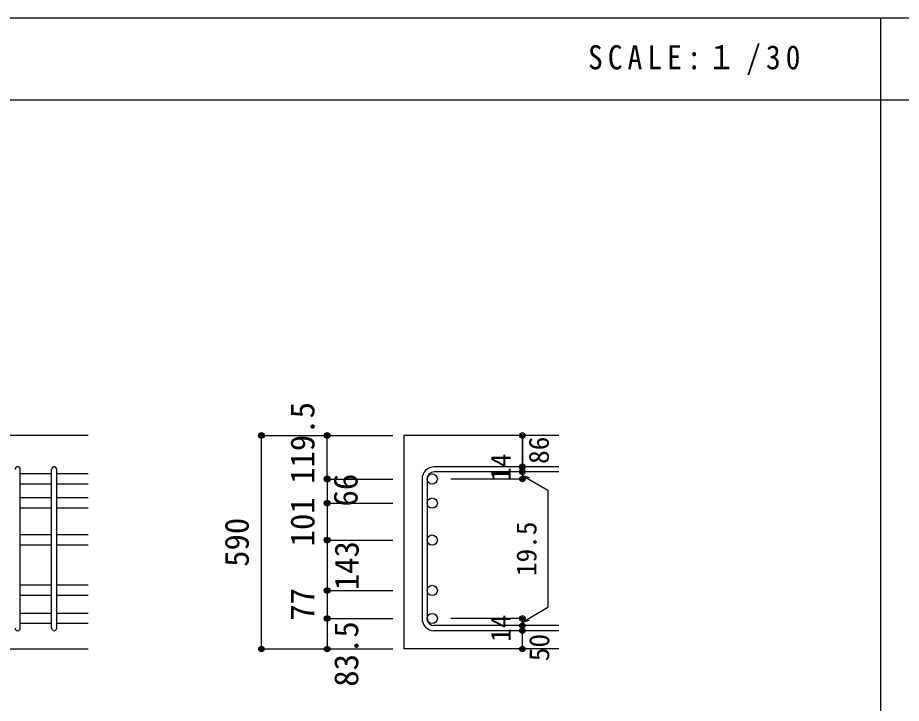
# Model space of a CAD drawing. Units: millimetres at full size, sheet at 1:30; details may follow other scales. Extents: x -5973 to 5954, y -4195 to 4201.
# Drawn here: x -3489 to -1068, y 2322 to 4201 of the extents above; entities that cross this region are included whole.
import ezdxf
from ezdxf.enums import TextEntityAlignment as Align

# ---------------------------------------------------------------- set-up
doc = ezdxf.new("R2010")
doc.units = ezdxf.units.MM
doc.header["$LTSCALE"] = 30
doc.header["$PDMODE"] = 32
doc.header["$PDSIZE"] = 15
for name, color, linetype in [('0-1_躯体線', 2, 'Continuous'), ('0-5_基礎梁筋', 7, 'Continuous'), ('0-6_スタラップ筋', 7, 'Continuous'), ('0-D_寸法', 4, 'Continuous'), ('6-7_文字', 7, 'Continuous'), ('F-0_枠', 6, 'Continuous')]:
    doc.layers.add(name, color=color, linetype=linetype)
doc.styles.add('ＭＳ ゴシック', font='')
doc.styles.get('ＭＳ ゴシック').set_extended_font_data('MS Gothic')

msp = doc.modelspace()

# ---------------------------------------------------------------- linework, layer by layer
at = {"layer": '0-1_躯体線'}
for p, q in [((-3295.8, 3056.03), (-4895.8, 3056.03)), ((-2005.8, 3056.03), (-2430.8, 3056.03)), ((-2430.8, 3056.03), (-2430.8, 2471.03)), ((-3695.8, 2471.03), (-3295.8, 2471.03)), ((-2005.8, 2471.03), (-2430.8, 2471.03))]:
    msp.add_line(p, q, dxfattribs=at)
at = {"layer": '0-5_基礎梁筋'}
for p, q in [((-3395.8, 2950.83), (-3481.8, 2950.83)), ((-3295.8, 2950.83), (-3381.8, 2950.83)), ((-3395.8, 2922.83), (-3481.8, 2922.83)), ((-3295.8, 2922.83), (-3381.8, 2922.83)), ((-3395.8, 2884.83), (-3481.8, 2884.83)), ((-3295.8, 2884.83), (-3381.8, 2884.83)), ((-3395.8, 2856.83), (-3481.8, 2856.83)), ((-3295.8, 2856.83), (-3381.8, 2856.83)), ((-3395.8, 2783.53), (-3481.8, 2783.53)), ((-3295.8, 2783.53), (-3381.8, 2783.53)), ((-3395.8, 2755.53), (-3481.8, 2755.53)), ((-3295.8, 2755.53), (-3381.8, 2755.53)), ((-3395.8, 2645.53), (-3481.8, 2645.53)), ((-3295.8, 2645.53), (-3381.8, 2645.53)), ((-3395.8, 2617.53), (-3481.8, 2617.53)), ((-3295.8, 2617.53), (-3381.8, 2617.53)), ((-3395.8, 2568.53), (-3481.8, 2568.53)), ((-3295.8, 2568.53), (-3381.8, 2568.53)), ((-3395.8, 2540.53), (-3481.8, 2540.53)), ((-3295.8, 2540.53), (-3381.8, 2540.53))]:
    msp.add_line(p, q, dxfattribs=at)
at = {"layer": '0-5_基礎梁筋', "color": 3}
for centre in [(-2352.8, 2936.83), (-2352.8, 2870.83), (-2352.8, 2769.53), (-2352.8, 2631.53), (-2352.8, 2554.53)]:
    msp.add_circle(centre, 14, dxfattribs=at)
at = {"layer": '0-5_基礎梁筋'}
for p in [(-2820.8, 3056.03), (-2820.8, 2471.03)]:
    msp.add_point(p, dxfattribs=at)
at = {"layer": '0-6_スタラップ筋'}
for p, q in [((-3481.8, 2528.03), (-3481.8, 2963.33)), ((-3395.8, 2528.03), (-3395.8, 2963.33)), ((-3381.8, 2528.03), (-3381.8, 2963.33)), ((-2005.8, 2970.33), (-2347.3, 2970.33)), ((-2005.8, 2956.33), (-2347.3, 2956.33)), ((-2380.8, 2936.83), (-2380.8, 2554.53)), ((-2366.8, 2936.83), (-2366.8, 2554.53)), ((-2005.8, 2535.03), (-2347.3, 2535.03)), ((-2005.8, 2521.03), (-2347.3, 2521.03))]:
    msp.add_line(p, q, dxfattribs=at)
for centre, radius, start, end in [((-3488.8, 2963.33), 7, 0, 180), ((-3388.8, 2963.33), 7, 0, 180), ((-2347.3, 2936.83), 33.5, 90, 180), ((-2347.3, 2936.83), 19.5, 90, 180), ((-2347.3, 2554.53), 33.5, 180, 270), ((-2347.3, 2554.53), 19.5, 180, 270), ((-3488.8, 2528.03), 7, 180, 0), ((-3388.8, 2528.03), 7, 180, 0)]:
    msp.add_arc(centre, radius, start, end, dxfattribs=at)
at = {"layer": '0-D_寸法'}
for p, q in [((-2820.8, 3056.03), (-2640.8, 3056.03)), ((-2820.8, 3056.03), (-2640.8, 3056.03)), ((-2820.8, 2471.03), (-2820.8, 3056.03)), ((-2640.8, 3056.03), (-2460.8, 3056.03)), ((-2640.8, 3056.03), (-2460.8, 3056.03)), ((-2640.8, 2936.83), (-2640.8, 3056.03)), ((-2105.8, 2956.33), (-2105.8, 2970.33)), ((-2105.8, 2956.33), (-2105.8, 2936.83)), ((-2640.8, 2936.83), (-2460.8, 2936.83)), ((-2640.8, 2936.83), (-2640.8, 2855.07)), ((-2105.8, 2936.83), (-2301.89, 2936.83)), ((-2105.8, 2946.58), (-2086.48, 2941.41)), ((-2105.8, 2946.58), (-2035.74, 2906.14)), ((-2035.74, 2906.14), (-2035.74, 2585.23)), ((-2640.8, 2870.83), (-2460.8, 2870.83)), ((-2640.8, 2870.83), (-2460.8, 2870.83)), ((-2640.8, 2855.07), (-2640.8, 2769.53)), ((-2640.8, 2769.53), (-2460.8, 2769.53)), ((-2640.8, 2769.53), (-2460.8, 2769.53)), ((-2640.8, 2769.53), (-2640.8, 2554.53)), ((-2640.8, 2631.53), (-2460.8, 2631.53)), ((-2105.8, 2544.78), (-2035.74, 2585.23)), ((-2640.8, 2554.53), (-2460.8, 2554.53)), ((-2640.8, 2554.53), (-2640.8, 2471.03)), ((-2105.8, 2554.53), (-2301.89, 2554.53)), ((-2105.8, 2535.03), (-2105.8, 2554.53)), ((-2105.8, 2544.78), (-2086.48, 2549.96)), ((-2105.8, 2521.03), (-2105.8, 2535.03)), ((-2105.8, 2471.03), (-2105.8, 2521.03)), ((-2820.8, 2471.03), (-2640.8, 2471.03)), ((-2640.8, 2471.03), (-2460.8, 2471.03))]:
    msp.add_line(p, q, dxfattribs=at)
msp.add_lwpolyline([(-2105.8, 3056.03), (-2105.8, 2970.33), (-2105.8, 3056.03)], dxfattribs=at)
for centre, radius in [((-2820.8, 3056.03), 8), ((-2820.8, 3056.03), 7.2), ((-2820.8, 3056.03), 6.4), ((-2820.8, 3056.03), 5.6), ((-2820.8, 3056.03), 4.8), ((-2820.8, 3056.03), 4), ((-2820.8, 3056.03), 3.2), ((-2820.8, 3056.03), 2.4), ((-2820.8, 3056.03), 1.6), ((-2820.8, 3056.03), 0.8), ((-2640.8, 3056.03), 8), ((-2640.8, 3056.03), 7.2), ((-2640.8, 3056.03), 6.4), ((-2640.8, 3056.03), 5.6), ((-2640.8, 3056.03), 4.8), ((-2640.8, 3056.03), 4), ((-2640.8, 3056.03), 3.2), ((-2640.8, 3056.03), 2.4), ((-2640.8, 3056.03), 1.6), ((-2640.8, 3056.03), 0.8), ((-2105.8, 3056.03), 4), ((-2105.8, 3056.03), 3.6), ((-2105.8, 3056.03), 3.2), ((-2105.8, 3056.03), 2.8), ((-2105.8, 3056.03), 2.4), ((-2105.8, 3056.03), 2), ((-2105.8, 3056.03), 1.6), ((-2105.8, 3056.03), 1.2), ((-2105.8, 3056.03), 0.8), ((-2105.8, 3056.03), 0.4), ((-2105.8, 2970.33), 4), ((-2105.8, 2956.33), 4), ((-2105.8, 2970.33), 3.6), ((-2105.8, 2956.33), 3.6), ((-2105.8, 2970.33), 3.2), ((-2105.8, 2956.33), 3.2), ((-2105.8, 2970.33), 2.8), ((-2105.8, 2956.33), 2.8), ((-2105.8, 2970.33), 2.4), ((-2105.8, 2956.33), 2.4), ((-2105.8, 2970.33), 2), ((-2105.8, 2956.33), 2), ((-2105.8, 2970.33), 1.6), ((-2105.8, 2956.33), 1.6), ((-2105.8, 2970.33), 1.2), ((-2105.8, 2956.33), 1.2), ((-2105.8, 2970.33), 0.8), ((-2105.8, 2956.33), 0.8), ((-2105.8, 2970.33), 0.4), ((-2105.8, 2956.33), 0.4), ((-2640.8, 2936.83), 8), ((-2640.8, 2936.83), 7.2), ((-2640.8, 2936.83), 6.4), ((-2640.8, 2936.83), 5.6), ((-2640.8, 2936.83), 4.8), ((-2640.8, 2936.83), 4), ((-2640.8, 2936.83), 3.2), ((-2640.8, 2936.83), 2.4), ((-2640.8, 2936.83), 1.6), ((-2640.8, 2936.83), 0.8), ((-2105.8, 2936.83), 4), ((-2105.8, 2936.83), 3.6), ((-2105.8, 2936.83), 3.2), ((-2105.8, 2936.83), 2.8), ((-2105.8, 2936.83), 2.4), ((-2105.8, 2936.83), 2), ((-2105.8, 2936.83), 1.6), ((-2105.8, 2936.83), 1.2), ((-2105.8, 2936.83), 0.8), ((-2105.8, 2936.83), 0.4), ((-2640.8, 2870.83), 8), ((-2640.8, 2870.83), 7.2), ((-2640.8, 2870.83), 6.4), ((-2640.8, 2870.83), 5.6), ((-2640.8, 2870.83), 4.8), ((-2640.8, 2870.83), 4), ((-2640.8, 2870.83), 3.2), ((-2640.8, 2870.83), 2.4), ((-2640.8, 2870.83), 1.6), ((-2640.8, 2870.83), 0.8), ((-2640.8, 2769.53), 8), ((-2640.8, 2769.53), 7.2), ((-2640.8, 2769.53), 6.4), ((-2640.8, 2769.53), 5.6), ((-2640.8, 2769.53), 4.8), ((-2640.8, 2769.53), 4), ((-2640.8, 2769.53), 3.2), ((-2640.8, 2769.53), 2.4), ((-2640.8, 2769.53), 1.6), ((-2640.8, 2769.53), 0.8), ((-2640.8, 2631.53), 8), ((-2640.8, 2631.53), 7.2), ((-2640.8, 2631.53), 6.4), ((-2640.8, 2631.53), 5.6), ((-2640.8, 2631.53), 4.8), ((-2640.8, 2631.53), 4), ((-2640.8, 2631.53), 3.2), ((-2640.8, 2631.53), 2.4), ((-2640.8, 2631.53), 1.6), ((-2640.8, 2631.53), 0.8), ((-2640.8, 2554.53), 8), ((-2640.8, 2554.53), 7.2), ((-2640.8, 2554.53), 6.4), ((-2640.8, 2554.53), 5.6), ((-2640.8, 2554.53), 4.8), ((-2640.8, 2554.53), 4), ((-2640.8, 2554.53), 3.2), ((-2640.8, 2554.53), 2.4), ((-2640.8, 2554.53), 1.6), ((-2640.8, 2554.53), 0.8), ((-2105.8, 2554.53), 4), ((-2105.8, 2554.53), 3.6), ((-2105.8, 2554.53), 3.2), ((-2105.8, 2554.53), 2.8), ((-2105.8, 2554.53), 2.4), ((-2105.8, 2554.53), 2), ((-2105.8, 2554.53), 1.6), ((-2105.8, 2554.53), 1.2), ((-2105.8, 2554.53), 0.8), ((-2105.8, 2554.53), 0.4), ((-2105.8, 2535.03), 4), ((-2105.8, 2521.03), 4), ((-2105.8, 2535.03), 3.6), ((-2105.8, 2521.03), 3.6), ((-2105.8, 2535.03), 3.2), ((-2105.8, 2521.03), 3.2), ((-2105.8, 2535.03), 2.8), ((-2105.8, 2521.03), 2.8), ((-2105.8, 2535.03), 2.4), ((-2105.8, 2521.03), 2.4), ((-2105.8, 2535.03), 2), ((-2105.8, 2521.03), 2), ((-2105.8, 2535.03), 1.6), ((-2105.8, 2521.03), 1.6), ((-2105.8, 2535.03), 1.2), ((-2105.8, 2521.03), 1.2), ((-2105.8, 2535.03), 0.8), ((-2105.8, 2521.03), 0.8), ((-2105.8, 2535.03), 0.4), ((-2105.8, 2521.03), 0.4), ((-2820.8, 2471.03), 7.2), ((-2820.8, 2471.03), 6.4), ((-2820.8, 2471.03), 5.6), ((-2820.8, 2471.03), 4.8), ((-2820.8, 2471.03), 4), ((-2820.8, 2471.03), 3.2), ((-2820.8, 2471.03), 2.4), ((-2820.8, 2471.03), 1.6), ((-2820.8, 2471.03), 0.8), ((-2640.8, 2471.03), 7.2), ((-2640.8, 2471.03), 6.4), ((-2640.8, 2471.03), 5.6), ((-2640.8, 2471.03), 4.8), ((-2640.8, 2471.03), 4), ((-2640.8, 2471.03), 3.2), ((-2640.8, 2471.03), 2.4), ((-2640.8, 2471.03), 1.6), ((-2640.8, 2471.03), 0.8), ((-2105.8, 2471.03), 4), ((-2105.8, 2471.03), 3.6), ((-2105.8, 2471.03), 3.2), ((-2105.8, 2471.03), 2.8), ((-2105.8, 2471.03), 2.4), ((-2105.8, 2471.03), 2), ((-2105.8, 2471.03), 1.6), ((-2105.8, 2471.03), 1.2), ((-2105.8, 2471.03), 0.8), ((-2105.8, 2471.03), 0.4)]:
    msp.add_circle(centre, radius, dxfattribs=at)
at = {"layer": '0-D_寸法', "color": 7}
for p in [(-2820.8, 3056.03), (-2640.8, 3056.03), (-2105.8, 3056.03), (-2105.8, 2970.33), (-2105.8, 2956.33), (-2640.8, 2936.83), (-2640.8, 2936.83), (-2105.8, 2936.83), (-2640.8, 2870.83), (-2640.8, 2870.83), (-2640.8, 2769.53), (-2640.8, 2769.53), (-2640.8, 2631.53), (-2640.8, 2631.53), (-2640.8, 2631.53), (-2640.8, 2554.53), (-2640.8, 2554.53), (-2640.8, 2554.53), (-2105.8, 2554.53), (-2105.8, 2554.53), (-2105.8, 2535.03), (-2105.8, 2521.03), (-2820.8, 2471.03), (-2640.8, 2471.03), (-2105.8, 2471.03)]:
    msp.add_point(p, dxfattribs=at)
at = {"layer": 'F-0_枠'}
msp.add_line((-5972.88, 4201.15), (5954.1, 4201.15), dxfattribs=at)
at = {"layer": 'F-0_枠', "color": 2}
for p, q in [((-1124.64, 4201.15), (-1124.64, -4195.24)), ((-5972.88, 3976.15), (3723.6, 3976.15))]:
    msp.add_line(p, q, dxfattribs=at)

# ---------------------------------------------------------------- texts
at = {"layer": '0-D_寸法', "style": 'ＭＳ ゴシック'}
for s, height, p in [('119.5', 65.98, (-2655.8, 2923.41)), ('86', 54.99, (-2016.9, 2978.17)), ('14', 54.99, (-2121.03, 2931.67)), ('66', 65.98, (-2537.67, 2861.54)), ('101', 65.98, (-2655.74, 2752.15)), ('590', 65.98, (-2835.8, 2696.03)), ('19.5', 54.99, (-2050.74, 2670.68)), ('143', 65.98, (-2534.65, 2631.9)), ('77', 65.98, (-2655.8, 2548.52)), ('14', 54.99, (-2121.06, 2490.36)), ('83.5', 65.98, (-2535.8, 2367.53)), ('50', 54.99, (-2015.8, 2437.53))]:
    msp.add_text(s, height=height, rotation=90, dxfattribs=at).set_placement(p, align=Align.BOTTOM_LEFT)
at = {"layer": '6-7_文字', "color": 2, "insert": (-1925.98, 4043.65), "char_height": 65.98, "attachment_point": 7, "style": 'ＭＳ ゴシック'}
msp.add_mtext('\\T1.34;\\W0.9;SCALE:１/30', dxfattribs=at)

doc.saveas('drawing.dxf')
